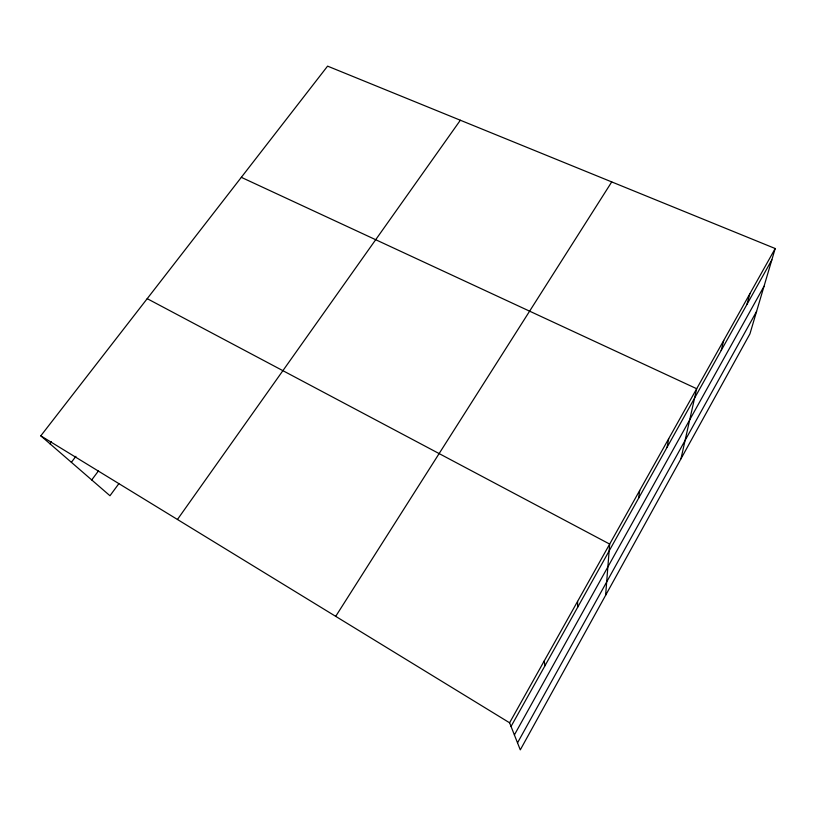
<?xml version="1.0" encoding="UTF-8"?>
<svg xmlns="http://www.w3.org/2000/svg" width="816" height="816" viewBox="0 0 816 816"><rect width="100%" height="100%" fill="white"/><g stroke="black" fill="none" stroke-linecap="round" stroke-linejoin="round"><path stroke-width="1.22" d="M605.615 595.292L609.674 544.088L147.206 298.666M638.602 498.219L639.703 490.467M667.08 447.29L668.692 438.712M680.972 458.786L696.68 388.722L241.332 177.337M721.191 350.462L723.741 340.415M746.936 304.409L749.894 293.709M775.2 248.523L749.935 333.866L520.292 749.863L509.592 722.792L40.8 435.836L327.583 66.137L775.2 248.523L509.592 722.792M517.517 742.856L756.585 311.396M514.386 734.93L764.011 286.304M511.04 726.454L771.854 259.835M335.702 616.355L611.735 181.917M177.449 519.476L460.346 120.238M118.82 483.715L109.966 495.74L40.8 435.836M91.718 479.941L98.512 470.842M71.369 462.315L75.919 456.317M49.949 443.761L51.469 441.782M544.241 660.929L544.966 665.744M577.575 601.402L577.646 607.288"/></g></svg>
